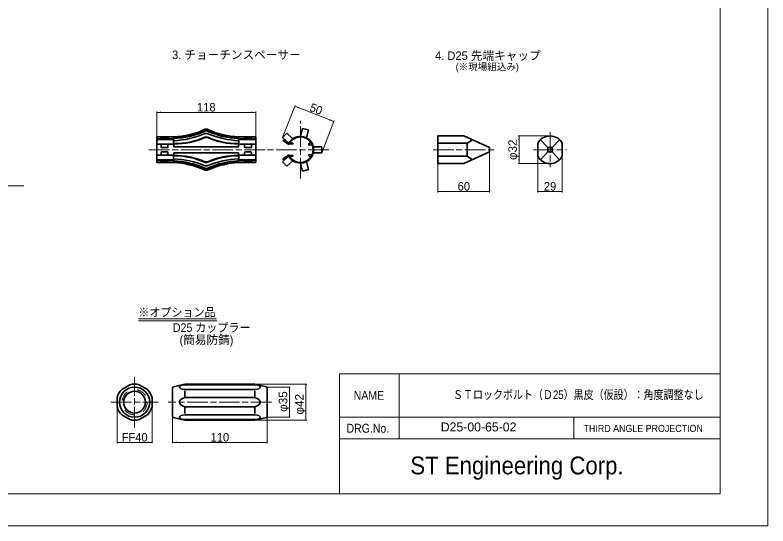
# Model space of a CAD drawing. Units: millimetres at full size, sheet at 1:2. Extents: x 2057 to 3739, y 937 to 2125.
# Drawn here: x 2864 to 3739, y 937 to 1531 of the extents above; entities that cross this region are included whole.
import ezdxf
from ezdxf.enums import TextEntityAlignment as Align

# ---------------------------------------------------------------- set-up
doc = ezdxf.new("R2010")
doc.units = ezdxf.units.MM
doc.header["$LTSCALE"] = 2
doc.linetypes.add('CHAIN', pattern=[18.5, 12, -1.5, 3.5, -1.5])
doc.linetypes.add('DASHED_SPACED', pattern=[12, 6, -6])
for name, color, linetype, lineweight in [('1 外形線', 7, 'Continuous', 35), ('3隠れ線', 2, 'DASHED_SPACED', 13), ('4中心線', 1, 'CHAIN', 15), ('6寸法線', 4, 'Continuous', 13), ('7 枠・タイトル', 7, 'Continuous', 13), ('Defpoints_2', 7, 'Continuous', 13)]:
    doc.layers.add(name, color=color, linetype=linetype, lineweight=lineweight)
doc.styles.add('ＭＳ Ｐゴシック', font='')
doc.styles.get('ＭＳ Ｐゴシック').set_extended_font_data('MS PGothic')

# ---------------------------------------------------------------- blocks, each defined once
blk = doc.blocks.new('filled_arrow')
at = {"color": 0, "linetype": 'Continuous', "lineweight": -2}
blk.add_solid([(7.5, 1.25), (0, 0), (7.5, -1.25)], dxfattribs=at)

msp = doc.modelspace()

# ---------------------------------------------------------------- linework, layer by layer
at = {"layer": '1 外形線'}
for p, q in [((3083.832, 1397.472), (3083.733, 1397.414)), ((3084.732, 1396.272), (3084.336, 1396.041)), ((3088.728, 1396.041), (3088.332, 1396.272)), ((3089.331, 1397.414), (3089.232, 1397.472)), ((3180.029, 1394.147), (3175.309, 1388.978)), ((3180.029, 1394.147), (3187.158, 1387.638)), ((3198.557, 1399.736), (3196.216, 1390.37)), ((3198.557, 1399.736), (3205.348, 1398.038)), ((3205.348, 1398.038), (3203.007, 1388.672)), ((3029.032, 1389.372), (3029.032, 1360.372)), ((3049.032, 1389.872), (3029.532, 1389.872)), ((3047.681, 1387.372), (3029.832, 1387.372)), ((3047.6, 1386.572), (3029.832, 1386.572)), ((3034.032, 1389.872), (3034.032, 1387.372)), ((3042.032, 1388.372), (3034.032, 1388.372)), ((3042.032, 1389.872), (3042.032, 1387.372)), ((3048.494, 1386.572), (3048.494, 1381.372)), ((3049.032, 1389.372), (3049.032, 1385.38)), ((3049.032, 1389.372), (3049.032, 1386.572)), ((3049.116, 1387.874), (3049.032, 1387.87)), ((3049.032, 1386.572), (3049.032, 1385.38)), ((3124.032, 1389.872), (3143.532, 1389.872)), ((3124.032, 1389.372), (3124.032, 1385.38)), ((3124.57, 1386.572), (3124.57, 1381.372)), ((3124.832, 1387.372), (3143.232, 1387.372)), ((3124.832, 1386.572), (3143.232, 1386.572)), ((3131.032, 1389.872), (3131.032, 1387.372)), ((3131.032, 1388.372), (3139.032, 1388.372)), ((3139.032, 1389.872), (3139.032, 1387.372)), ((3144.032, 1389.372), (3144.032, 1360.372)), ((3175.309, 1388.978), (3182.438, 1382.469)), ((3176.005, 1386.061), (3175.621, 1385.475)), ((3182.47, 1380.984), (3175.621, 1385.475)), ((3182.188, 1382.006), (3176.005, 1386.061)), ((3207.513, 1384.108), (3205.735, 1381.165)), ((3355.843, 1390.972), (3385.843, 1390.972)), ((3355.843, 1390.972), (3355.843, 1358.772)), ((3355.843, 1382.365), (3389.843, 1382.365)), ((3385.843, 1390.972), (3415.843, 1377.372)), ((3389.843, 1382.365), (3395.843, 1386.439)), ((3389.843, 1382.365), (3389.843, 1367.379)), ((3471.755, 1382.365), (3471.755, 1367.379)), ((3474.805, 1386.439), (3483.505, 1377.372)), ((3488.505, 1377.372), (3497.204, 1386.439)), ((3500.255, 1382.365), (3500.255, 1367.379)), ((3049.032, 1381.372), (3029.032, 1381.372)), ((3034.032, 1380.572), (3034.032, 1378.172)), ((3041.232, 1381.372), (3034.832, 1381.372)), ((3041.232, 1377.372), (3034.832, 1377.372)), ((3042.032, 1380.572), (3042.032, 1378.172)), ((3049.032, 1382.072), (3049.032, 1381.372)), ((3049.032, 1381.372), (3049.032, 1378.372)), ((3049.032, 1378.372), (3124.032, 1378.372)), ((3124.032, 1382.072), (3124.032, 1381.372)), ((3124.032, 1381.372), (3144.032, 1381.372)), ((3124.032, 1381.372), (3124.032, 1378.372)), ((3131.032, 1380.572), (3131.032, 1378.172)), ((3131.832, 1381.372), (3138.232, 1381.372)), ((3131.832, 1377.372), (3138.232, 1377.372)), ((3139.032, 1380.572), (3139.032, 1378.172)), ((3183.16, 1381.623), (3187.005, 1381.615)), ((3183.161, 1382.323), (3187.006, 1382.315)), ((3206.234, 1380.31), (3209.566, 1380.671)), ((3211.049, 1378.372), (3220.703, 1378.372)), ((3220.703, 1378.372), (3220.703, 1371.372)), ((3415.843, 1377.372), (3415.843, 1372.372)), ((3483.505, 1377.372), (3483.505, 1372.372)), ((3488.505, 1377.372), (3483.505, 1377.372)), ((3488.505, 1377.372), (3488.505, 1372.372)), ((3049.032, 1368.372), (3029.032, 1368.372)), ((3034.032, 1369.172), (3034.032, 1371.572)), ((3041.232, 1372.372), (3034.832, 1372.372)), ((3041.232, 1368.372), (3034.832, 1368.372)), ((3042.032, 1369.172), (3042.032, 1371.572)), ((3048.494, 1363.172), (3048.494, 1368.372)), ((3049.032, 1371.372), (3124.032, 1371.372)), ((3049.032, 1371.372), (3049.032, 1367.672)), ((3124.032, 1371.372), (3124.032, 1367.672)), ((3124.032, 1368.372), (3144.032, 1368.372)), ((3124.57, 1363.172), (3124.57, 1368.372)), ((3131.032, 1369.172), (3131.032, 1371.572)), ((3131.832, 1372.372), (3138.232, 1372.372)), ((3131.832, 1368.372), (3138.232, 1368.372)), ((3139.032, 1369.172), (3139.032, 1371.572)), ((3175.309, 1360.766), (3182.438, 1367.275)), ((3182.47, 1368.76), (3175.621, 1364.269)), ((3182.188, 1367.738), (3176.005, 1363.683)), ((3183.16, 1368.121), (3187.005, 1368.129)), ((3183.161, 1367.421), (3187.006, 1367.429)), ((3207.513, 1365.636), (3205.735, 1368.579)), ((3206.234, 1369.434), (3209.566, 1369.073)), ((3211.049, 1371.372), (3220.703, 1371.372)), ((3355.843, 1367.379), (3389.843, 1367.379)), ((3415.843, 1372.372), (3385.843, 1358.772)), ((3389.843, 1367.379), (3395.843, 1363.306)), ((3483.505, 1372.372), (3474.805, 1363.306)), ((3488.505, 1372.372), (3483.505, 1372.372)), ((3488.505, 1372.372), (3497.204, 1363.306)), ((3049.032, 1359.872), (3029.532, 1359.872)), ((3047.649, 1363.172), (3029.832, 1363.172)), ((3047.779, 1362.372), (3029.832, 1362.372)), ((3034.032, 1362.372), (3034.032, 1359.872)), ((3042.032, 1361.372), (3034.032, 1361.372)), ((3042.032, 1362.372), (3042.032, 1359.872)), ((3049.032, 1364.364), (3049.032, 1360.372)), ((3124.032, 1364.364), (3124.032, 1360.372)), ((3124.032, 1359.872), (3143.532, 1359.872)), ((3124.832, 1363.172), (3143.232, 1363.172)), ((3124.832, 1362.372), (3143.232, 1362.372)), ((3131.032, 1362.372), (3131.032, 1359.872)), ((3131.032, 1361.372), (3139.032, 1361.372)), ((3139.032, 1362.372), (3139.032, 1359.872)), ((3180.029, 1355.597), (3175.309, 1360.766)), ((3176.005, 1363.683), (3175.621, 1364.269)), ((3180.029, 1355.597), (3187.158, 1362.106)), ((3198.557, 1350.008), (3196.216, 1359.374)), ((3205.348, 1351.706), (3203.007, 1361.072)), ((3355.843, 1358.772), (3385.843, 1358.772)), ((3084.732, 1353.472), (3084.336, 1353.703)), ((3088.728, 1353.703), (3088.332, 1353.472)), ((3198.557, 1350.008), (3205.348, 1351.706)), ((2997.864, 1101.642), (2988.45, 1096.207)), ((3018.148, 1096.207), (3008.734, 1101.642)), ((3047.361, 1081.357), (3047.361, 1098.018)), ((3048.187, 1099.003), (3061.539, 1102.357)), ((3061.539, 1102.357), (3102.361, 1102.357)), ((3061.539, 1101.642), (3102.361, 1101.642)), ((3061.539, 1096.207), (3102.361, 1096.207)), ((3061.539, 1094.712), (3061.539, 1087.574)), ((3143.183, 1102.357), (3102.361, 1102.357)), ((3143.183, 1101.642), (3102.361, 1101.642)), ((3143.183, 1096.207), (3102.361, 1096.207)), ((3156.535, 1099.003), (3143.183, 1102.357)), ((3143.183, 1094.712), (3143.183, 1087.574)), ((3157.361, 1081.357), (3157.361, 1098.018)), ((2983.015, 1086.793), (2983.015, 1075.922)), ((3023.583, 1075.922), (3023.583, 1086.793)), ((3061.539, 1086.793), (3102.361, 1086.793)), ((3143.183, 1086.793), (3102.361, 1086.793)), ((3047.361, 1081.357), (3047.361, 1064.697)), ((3157.361, 1081.357), (3157.361, 1064.697)), ((3061.539, 1075.922), (3102.361, 1075.922)), ((3061.539, 1075.141), (3061.539, 1068.003)), ((3143.183, 1075.922), (3102.361, 1075.922)), ((3143.183, 1075.141), (3143.183, 1068.003)), ((2988.45, 1066.508), (2997.864, 1061.073)), ((3008.734, 1061.073), (3018.148, 1066.508)), ((3048.187, 1063.712), (3061.539, 1060.357)), ((3061.539, 1066.508), (3102.361, 1066.508)), ((3061.539, 1061.073), (3102.361, 1061.073)), ((3061.539, 1060.357), (3102.361, 1060.357)), ((3143.183, 1066.508), (3102.361, 1066.508)), ((3143.183, 1061.073), (3102.361, 1061.073)), ((3143.183, 1060.357), (3102.361, 1060.357)), ((3156.535, 1063.712), (3143.183, 1060.357))]:
    msp.add_line(p, q, dxfattribs=at)
for radius in [17.5, 12.65]:
    msp.add_circle((3003.299, 1081.357), radius, dxfattribs=at)
for centre, radius, start, end in [((3044.989, 1485.699), 95.912, 272.416, 293.6945), ((3044.272, 1489.09), 103.82, 272.62782, 292.81684), ((3044.989, 1485.699), 96.412, 272.416, 293.6945), ((3044.989, 1485.699), 97.912, 272.416, 293.6945), ((3086.532, 1393.872), 5, 53.1301, 126.8699), ((3086.532, 1393.872), 5, 53.1301, 126.8699), ((3086.532, 1393.872), 4.5, 53.1301, 126.8699), ((3086.532, 1393.872), 4.5, 53.1301, 126.8699), ((3086.532, 1384.872), 8.754, 76.79325, 103.20675), ((3086.532, 1393.872), 3, 53.1301, 126.8699), ((3086.532, 1393.872), 3, 53.1301, 126.8699), ((3128.792, 1489.09), 103.82, 247.18316, 267.37218), ((3128.075, 1485.699), 97.912, 246.3055, 267.584), ((3128.075, 1485.699), 96.412, 246.3055, 267.584), ((3128.075, 1485.699), 95.912, 246.3055, 267.584), ((3029.532, 1389.372), 0.5, 90, 180), ((3029.832, 1386.572), 0.8, 90, 180), ((3029.832, 1385.772), 0.8, 90, 180), ((3047.694, 1386.572), 0.8, 0, 90), ((3047.694, 1385.772), 0.8, 0, 90), ((3050.535, 1464.372), 82.813, 268.95342, 294.39429), ((3050.535, 1464.372), 82.313, 268.95342, 294.39429), ((3086.58, 1379.95), 9.676, 78.35898, 102.2162), ((3086.58, 1379.95), 9.176, 78.35898, 102.2162), ((3086.532, 1384.872), 4.754, 76.79325, 103.20675), ((3122.529, 1464.372), 82.813, 245.60571, 271.04658), ((3122.529, 1464.372), 82.313, 245.60571, 271.04658), ((3125.37, 1386.572), 0.8, 90, 180), ((3125.37, 1385.772), 0.8, 90, 180), ((3143.232, 1386.572), 0.8, 0, 90), ((3143.232, 1385.772), 0.8, 0, 90), ((3143.532, 1389.372), 0.5, 0, 90), ((3195.949, 1374.872), 15.5, 207.40198, 152.59802), ((3195.949, 1374.872), 14.8, 204.39036, 155.60964), ((3486.005, 1374.872), 16.1, 27.73701, 152.26299), ((3034.832, 1380.572), 0.8, 90, 180), ((3034.832, 1378.172), 0.8, 180, 270), ((3041.232, 1380.572), 0.8, 0, 90), ((3041.232, 1378.172), 0.8, 270, 0), ((3131.832, 1380.572), 0.8, 90, 180), ((3131.832, 1378.172), 0.8, 180, 270), ((3138.232, 1380.572), 0.8, 0, 90), ((3138.232, 1378.172), 0.8, 270, 0), ((3187.006, 1381.965), 0.35, 269.75713, 90), ((3206.11, 1380.811), 0.516, 136.6958, 283.91413), ((3034.832, 1371.572), 0.8, 90, 180), ((3034.832, 1369.172), 0.8, 180, 270), ((3041.232, 1371.572), 0.8, 0, 90), ((3041.232, 1369.172), 0.8, 270, 0), ((3050.535, 1285.372), 82.813, 65.60571, 91.04658), ((3050.535, 1285.372), 82.313, 65.60571, 91.04658), ((3122.529, 1285.372), 82.813, 88.95342, 114.39429), ((3122.529, 1285.372), 82.313, 88.95342, 114.39429), ((3131.832, 1371.572), 0.8, 90, 180), ((3131.832, 1369.172), 0.8, 180, 270), ((3138.232, 1371.572), 0.8, 0, 90), ((3138.232, 1369.172), 0.8, 270, 0), ((3187.006, 1367.779), 0.35, 270, 90.24287), ((3206.11, 1368.933), 0.516, 76.08587, 223.3042), ((3486.005, 1374.872), 16.1, 207.73701, 332.26299), ((3029.832, 1363.972), 0.8, 180, 270), ((3029.832, 1363.172), 0.8, 180, 270), ((3029.532, 1360.372), 0.5, 180, 270), ((3047.694, 1363.972), 0.8, 270, 0), ((3047.694, 1363.172), 0.8, 270, 0), ((3044.272, 1260.654), 103.82, 67.18316, 87.37218), ((3044.989, 1264.045), 95.912, 66.3055, 87.584), ((3044.989, 1264.045), 96.412, 66.3055, 87.584), ((3044.989, 1264.045), 97.912, 66.3055, 87.584), ((3086.532, 1364.872), 8.754, 256.79325, 283.20675), ((3086.58, 1369.794), 9.676, 257.7838, 281.64102), ((3086.58, 1369.794), 9.176, 257.7838, 281.64102), ((3128.792, 1260.654), 103.82, 92.62782, 112.81684), ((3128.075, 1264.045), 97.912, 92.416, 113.6945), ((3128.075, 1264.045), 96.412, 92.416, 113.6945), ((3128.075, 1264.045), 95.912, 92.416, 113.6945), ((3125.37, 1363.972), 0.8, 180, 270), ((3125.37, 1363.172), 0.8, 180, 270), ((3143.232, 1363.972), 0.8, 270, 0), ((3143.232, 1363.172), 0.8, 270, 0), ((3143.532, 1360.372), 0.5, 270, 0), ((3086.532, 1355.872), 5, 233.1301, 306.8699), ((3086.532, 1355.872), 4.5, 233.1301, 306.8699), ((3086.532, 1355.872), 3, 233.1301, 306.8699), ((3003.299, 1081.357), 21, 135, 165), ((3003.299, 1081.357), 21, 75, 105), ((3003.299, 1081.357), 21, 15, 45), ((3048.361, 1098.018), 1, 100, 180), ((3156.361, 1098.018), 1, 0, 80), ((3003.299, 1081.357), 21, 195, 225), ((3003.299, 1081.357), 21, 315, 345), ((3003.299, 1081.357), 21, 255, 285), ((3048.361, 1064.697), 1, 180, 260), ((3156.361, 1064.697), 1, 280, 0)]:
    msp.add_arc(centre, radius, start, end, dxfattribs=at)
for centre, major_axis, ratio, start_param, end_param in [((3061.539, 1098.924), (-6.217, 0), 0.437139, 4.712389, 7.8539816), ((3143.183, 1098.924), (6.217, 0), 0.437139, 4.712389, 7.8539816), ((3069.356, 1081.357), (14.034, 0), 0.466871, 2.1621199, 4.1210654), ((3135.366, 1081.357), (-14.034, 0), 0.466871, 2.1621199, 4.1210654), ((3061.539, 1063.791), (-6.217, 0), 0.437139, 4.712389, 7.8539816), ((3143.183, 1063.791), (6.217, 0), 0.437139, 4.712389, 7.8539816)]:
    msp.add_ellipse(centre, major_axis=major_axis, ratio=ratio, start_param=start_param, end_param=end_param, dxfattribs=at)
at = {"layer": '3隠れ線'}
msp.add_circle((3003.299, 1081.357), 14.65, dxfattribs=at)
at = {"layer": '4中心線'}
for p, q in [((3195.949, 1341.398), (3195.949, 1408.347)), ((3486.005, 1395.314), (3486.005, 1354.431)), ((3019.813, 1374.872), (3229.83, 1374.872)), ((3350.061, 1374.872), (3422.433, 1374.872)), ((3466.925, 1374.872), (3505.084, 1374.872)), ((2819.334, 1332.81), (2874.734, 1332.81)), ((3003.299, 1051.842), (3003.299, 1110.873)), ((2975.837, 1081.357), (3030.761, 1081.357)), ((3162.361, 1081.357), (3042.361, 1081.357))]:
    msp.add_line(p, q, dxfattribs=at)
at = {"layer": '6寸法線'}
for p, q in [((3175.332, 1389.036), (3189.782, 1426.295)), ((3029.032, 1389.435), (3029.032, 1419.307)), ((3029.032, 1418.307), (3144.032, 1418.307)), ((3144.032, 1389.435), (3144.032, 1419.307)), ((3189.421, 1425.362), (3234.815, 1407.756)), ((3220.726, 1371.43), (3235.176, 1408.689)), ((3485.942, 1390.972), (3449.004, 1390.972)), ((3450.004, 1390.972), (3450.004, 1358.772)), ((3415.843, 1372.31), (3415.843, 1325.29)), ((3471.755, 1367.317), (3471.755, 1325.29)), ((3500.255, 1367.317), (3500.255, 1325.29)), ((3355.843, 1358.86), (3355.843, 1325.29)), ((3485.942, 1358.772), (3449.004, 1358.772)), ((3355.843, 1326.29), (3415.843, 1326.29)), ((3471.755, 1326.29), (3500.255, 1326.29)), ((3143.245, 1102.357), (3203.233, 1102.357)), ((3157.424, 1098.857), (3184.248, 1098.857)), ((3183.248, 1098.857), (3183.248, 1063.857)), ((3202.233, 1102.357), (3202.233, 1060.357)), ((2983.015, 1081.295), (2983.015, 1033.553)), ((3023.583, 1081.295), (3023.583, 1033.553)), ((3047.361, 1066.261), (3047.361, 1033.553)), ((3143.245, 1060.357), (3203.233, 1060.357)), ((3157.361, 1066.256), (3157.361, 1033.553)), ((3157.424, 1063.857), (3184.248, 1063.857)), ((2983.015, 1034.553), (3023.583, 1034.553)), ((3047.361, 1034.553), (3157.361, 1034.553))]:
    msp.add_line(p, q, dxfattribs=at)
at = {"layer": '7 枠・タイトル'}
for p, q in [((3683.611, 2088.223), (3683.611, 974.669)), ((3007.622, 1178.102), (3098.561, 1178.102)), ((3007.622, 1176.102), (3098.666, 1176.102)), ((3241.294, 1114.365), (3241.294, 974.67)), ((3241.294, 1114.365), (3683.611, 1114.365)), ((3310.664, 1114.365), (3310.664, 1038.913)), ((3241.294, 1064.064), (3683.611, 1064.064)), ((3513.742, 1064.064), (3513.742, 1038.913)), ((3241.294, 1038.913), (3683.611, 1038.913)), ((3683.611, 974.67), (2112.915, 974.67))]:
    msp.add_line(p, q, dxfattribs=at)
at = {"layer": 'Defpoints_2'}
msp.add_lwpolyline([(2057.263, 937.446), (3739.263, 937.446), (3739.263, 2125.446), (2057.263, 2125.446)], close=True, dxfattribs=at)

# ---------------------------------------------------------------- block references
at = {"layer": '6寸法線', "xscale": 0.667, "yscale": 0.667}
for p, rotation in [((3189.421, 1425.362), 338.8), ((3144.032, 1418.307), 180), ((3234.815, 1407.756), 158.8), ((3450.004, 1390.972), 270), ((3450.004, 1358.772), 90), ((3415.843, 1326.29), 180), ((3500.255, 1326.29), 180), ((3183.248, 1098.857), 270), ((3202.233, 1102.357), 270), ((3183.248, 1063.857), 90), ((3202.233, 1060.357), 90), ((3023.583, 1034.553), 180), ((3157.361, 1034.553), 180)]:
    msp.add_blockref('filled_arrow', p, dxfattribs=dict(at, rotation=rotation))
for p in [(3029.032, 1418.307), (3355.843, 1326.29), (3471.755, 1326.29), (2983.015, 1034.553), (3047.361, 1034.553)]:
    msp.add_blockref('filled_arrow', p, dxfattribs=at)

# ---------------------------------------------------------------- texts
at = {"layer": '6寸法線', "style": 'ＭＳ Ｐゴシック'}
for s, p in [('118', (3086.532, 1424.307)), ('60', (3385.843, 1332.29)), ('29', (3486.005, 1332.29)), ('FF40', (3003.299, 1040.553)), ('110', (3102.361, 1040.553))]:
    msp.add_text(s, height=9.897, dxfattribs=at).set_placement(p, align=Align.MIDDLE_CENTER)
msp.add_text('50', height=9.897, rotation=338.801, dxfattribs=at).set_placement((3214.287, 1422.153), align=Align.MIDDLE_CENTER)
at = {"layer": '6寸法線', "style": 'ＭＳ Ｐゴシック', "width": 1.05}
for s, p in [('φ32', (3442.498, 1374.872)), ('φ35', (3175.743, 1082.077)), ('φ42', (3194.727, 1078.911))]:
    msp.add_text(s, height=9.897, rotation=90, dxfattribs=at).set_placement(p, align=Align.MIDDLE_CENTER)
at = {"layer": '7 枠・タイトル', "style": 'ＭＳ Ｐゴシック'}
for s, height, p in [('3. チョーチンスペーサー', 9.897, (3046.789, 1477.276)), ('4. D25 先端キャップ', 9.897, (3352.346, 1476.279)), ('(※現場組込み)', 7.918, (3376.392, 1465.036)), ('(簡易防錆)', 9.897, (3055.489, 1145.821))]:
    msp.add_text(s, height=height, dxfattribs=at).set_placement(p, align=Align.BOTTOM_LEFT)
for s, height, width, p in [('※オプション品', 9.897, 0.95, (3007.6, 1177.938)), ('D25 カップラー', 9.897, 0.95, (3047.826, 1160.103)), ('NAME', 10.37, 0.9, (3257.916, 1080.972)), ('ＳＴロックボルト（Ｄ25）黒皮（仮設）：角度調整なし', 10.02, 0.85, (3373.278, 1082.021)), ('DRG.No.', 10.37, 0.9, (3249.577, 1042.704)), ('D25-00-65-02', 10.37, 1.05, (3359.077, 1044.249)), ('THIRD ANGLE PROJECTION', 8.297, 0.95, (3524.994, 1044.193)), ('ST Engineering Corp.', 20.74, 0.95, (3323.687, 991.2))]:
    msp.add_text(s, height=height, dxfattribs=dict(at, width=width)).set_placement(p, align=Align.BOTTOM_LEFT)

doc.saveas('drawing.dxf')
